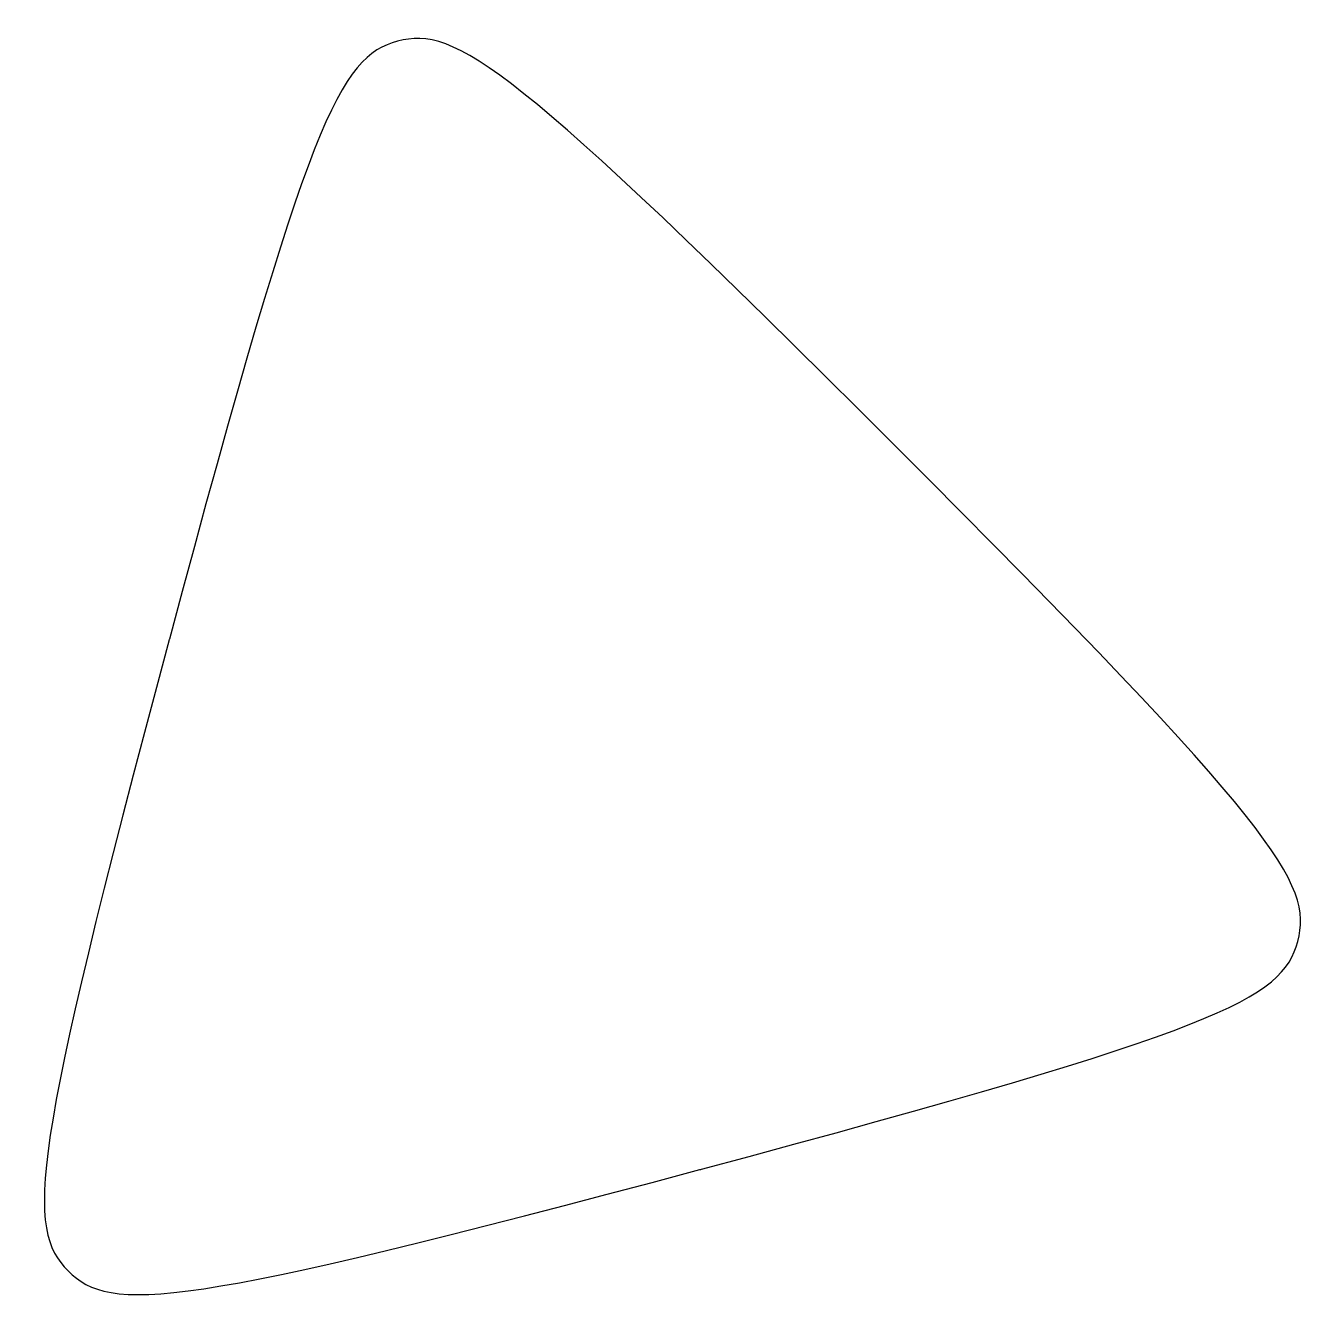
# Model space of a CAD drawing. Extents: x -1 to 100, y -1 to 100.
import ezdxf

# ---------------------------------------------------------------- set-up
doc = ezdxf.new("R2010")
doc.units = 0
doc.layers.add('Calque_1', color=7, linetype='CONTINUOUS')

msp = doc.modelspace()

# ---------------------------------------------------------------- linework, layer by layer
at = {"layer": 'Calque_1', "color": 7}
for p, q in [((27.836626, 98.776012), (27.836097, 98.775886)), ((27.836097, 98.775886), (27.836134, 98.775881)), ((66.969001, 66.968773), (66.968472, 66.968892)), ((9.850002, 51.664282), (9.850129, 51.663753)), ((1.870768, 1.871023), (1.870894, 1.870494)), ((1.870894, 1.870494), (1.871529, 1.870229))]:
    msp.add_line(p, q, dxfattribs=at)
for points in [[(66.934891, 67.002312), (36.806543, 97.129524), (32.397064, 99.997687), (27.836626, 98.776012)], [(27.836134, 98.775881), (23.273632, 97.553362), (20.890481, 92.867907), (9.850002, 51.664282)], [(66.968472, 66.968892), (66.955983, 66.98138), (66.947384, 66.989847), (66.934891, 67.002312)], [(98.775689, 27.836721), (99.998213, 32.399225), (97.132157, 36.805622), (66.969001, 66.968773)], [(9.833524, 51.60065), (-1.188389, 10.461446), (-1.467313, 5.209104), (1.870768, 1.871023)], [(9.850129, 51.663753), (9.844203, 51.641581), (9.839443, 51.622761), (9.833524, 51.60065)], [(51.790002, 9.885069), (92.86352, 20.89315), (97.554564, 23.279421), (98.775689, 27.836721)], [(1.871529, 1.870229), (5.211554, -1.468912), (10.46339, -1.189462), (51.663729, 9.850139)], [(51.663729, 9.850139), (51.70815, 9.862045), (51.745647, 9.873184), (51.790002, 9.885069)]]:
    msp.add_open_spline(points, degree=3, dxfattribs=at)

doc.saveas('drawing.dxf')
